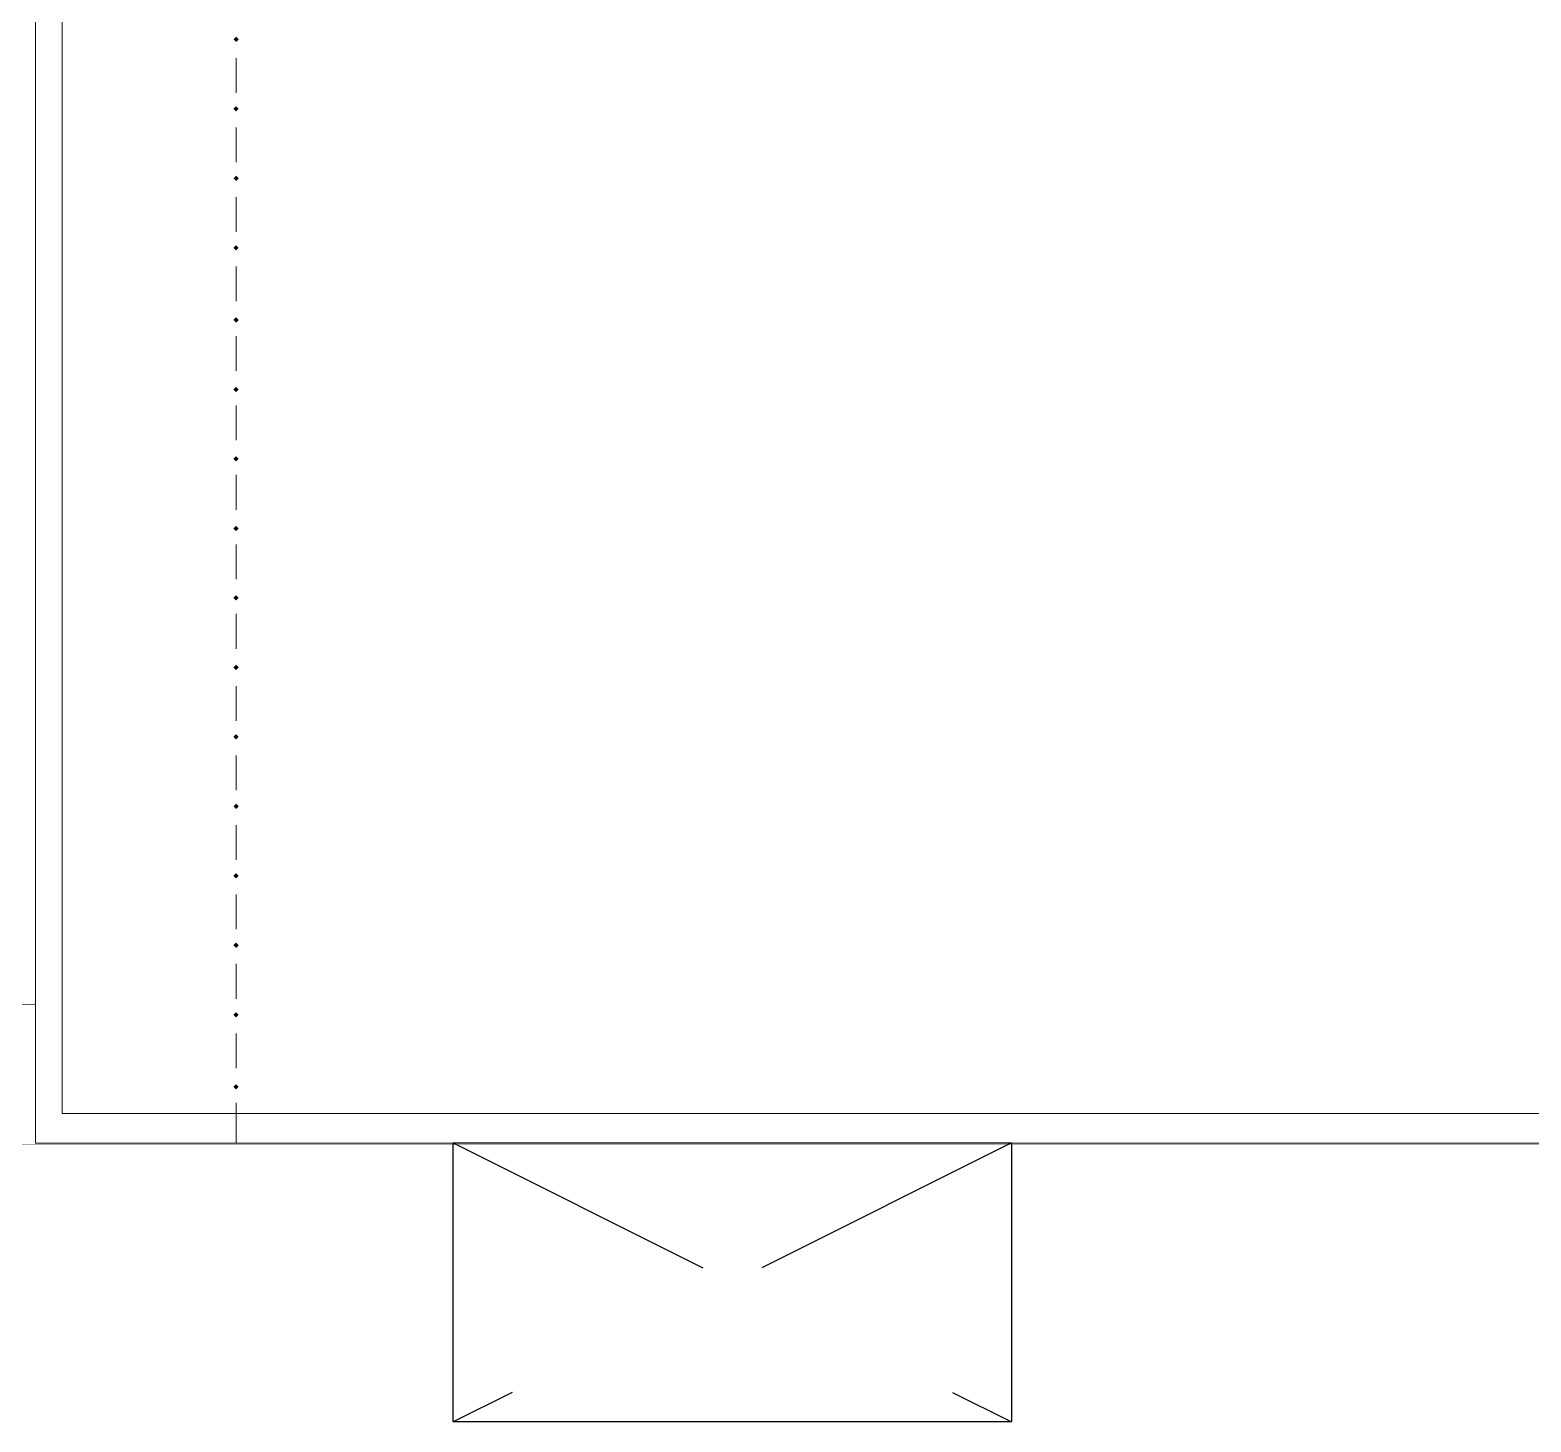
# Model space of a CAD drawing. Header units: millimetres. Extents: x 2437.6 to 2451.3, y 830.5 to 840.2.
# Drawn here: x 2439.488 to 2440.026, y 831.95 to 832.449 of the extents above; entities that cross this region are included whole.
import ezdxf

# ---------------------------------------------------------------- set-up
doc = ezdxf.new("R2010")
doc.units = ezdxf.units.MM
doc.linetypes.add('DASHED', pattern=[0.75, 0.5, -0.25])

# ---------------------------------------------------------------- blocks, each defined once
blk = doc.blocks.new('G$CF654F5B4')
blk.add_wipeout([(0, 1.4), (0.89918, 1.4), (0.89918, 0), (0, 0)])
at = {"transparency": 33554559}
for points in [[(0.07278, 0.39549), (0.07182, 0.39453), (0.07086, 0.39549), (0.07182, 0.39644)], [(0.07278, 0.37059), (0.07182, 0.36963), (0.07086, 0.37059), (0.07182, 0.37155)], [(0.07278, 0.34569), (0.07182, 0.34473), (0.07086, 0.34569), (0.07182, 0.34665)], [(0.07278, 0.32079), (0.07182, 0.31984), (0.07086, 0.32079), (0.07182, 0.32175)], [(0.07278, 0.29494), (0.07182, 0.29398), (0.07086, 0.29494), (0.07182, 0.2959)], [(0.07278, 0.27004), (0.07182, 0.26908), (0.07086, 0.27004), (0.07182, 0.271)], [(0.07278, 0.24514), (0.07182, 0.24419), (0.07086, 0.24514), (0.07182, 0.2461)], [(0.07278, 0.22025), (0.07182, 0.21929), (0.07086, 0.22025), (0.07182, 0.2212)], [(0.07278, 0.19535), (0.07182, 0.19439), (0.07086, 0.19535), (0.07182, 0.19631)], [(0.07278, 0.17045), (0.07182, 0.16949), (0.07086, 0.17045), (0.07182, 0.17141)], [(0.07278, 0.14555), (0.07182, 0.1446), (0.07086, 0.14555), (0.07182, 0.14651)], [(0.07278, 0.12066), (0.07182, 0.1197), (0.07086, 0.12066), (0.07182, 0.12161)], [(0.07278, 0.09576), (0.07182, 0.0948), (0.07086, 0.09576), (0.07182, 0.09672)], [(0.07278, 0.07086), (0.07182, 0.0699), (0.07086, 0.07086), (0.07182, 0.07182)], [(0.07278, 0.04596), (0.07182, 0.04501), (0.07086, 0.04596), (0.07182, 0.04692)], [(0.07278, 0.02011), (0.07182, 0.01915), (0.07086, 0.02011), (0.07182, 0.02107)]]:
    blk.add_hatch(color=7, dxfattribs=at).paths.add_polyline_path(points, flags=16)
at = {"color": 1, "lineweight": 9}
blk.add_lwpolyline([(0.89918, 0), (0.89918, 1.4), (0, 1.4), (0, 0)], dxfattribs=at)
at = {"lineweight": 9}
for points in [[(0.00958, 1.39042), (0.8896, 1.39042), (0.8896, 0.01053), (0.00958, 0.01053)], [(0.89918, 0), (0, 0)], [(0.2528, 0), (0.89918, 0)]]:
    blk.add_lwpolyline(points, close=True, dxfattribs=at)
for points in [[(0.07182, 0.38878), (0.07182, 0.37633)], [(0.07182, 0.36388), (0.07182, 0.35144)], [(0.07182, 0.33899), (0.07182, 0.32654)], [(0.07182, 0.31409), (0.07182, 0.30164)], [(0.07182, 0.28919), (0.07182, 0.27674)], [(0.07182, 0.2643), (0.07182, 0.25185)], [(0.07182, 0.2394), (0.07182, 0.22695)], [(0.07182, 0.2145), (0.07182, 0.20205)], [(0.07182, 0.1896), (0.07182, 0.17715)], [(0.07182, 0.16375), (0.07182, 0.1513)], [(0.07182, 0.13885), (0.07182, 0.1264)], [(0.07182, 0.11395), (0.07182, 0.1015)], [(0.07182, 0.08906), (0.07182, 0.07661)], [(0.07182, 0.06416), (0.07182, 0.05171)], [(0.07182, 0.03926), (0.07182, 0.02681)], [(0.07182, 0.01436), (0.07182, 0)]]:
    blk.add_lwpolyline(points, dxfattribs=at)

msp = doc.modelspace()

# ---------------------------------------------------------------- wipeouts: each hides what was drawn before it
at = {"color": 6, "transparency": 33554687}
msp.add_wipeout([(2439.83973, 831.94977), (2442.80106, 831.94977), (2442.80106, 831.94977), (2442.80106, 832.04977), (2442.80106, 832.04977), (2439.83973, 832.04977), (2439.83973, 832.04977)], dxfattribs=at)

# ---------------------------------------------------------------- next in the draw order: linework, layer by layer
at = {"color": 3}
msp.add_lwpolyline([(2439.40106, 832.09932), (2440.47606, 832.09932), (2440.47606, 832.04932), (2439.40106, 832.04932)], close=True, dxfattribs=at)

# ---------------------------------------------------------------- next in the draw order: wipeouts: each hides what was drawn before it
msp.add_wipeout([(2439.40106, 832.09932), (2440.47606, 832.09932), (2440.47606, 832.04932), (2439.40106, 832.04932)], dxfattribs=at)

# ---------------------------------------------------------------- next in the draw order: block references
msp.add_blockref('G$CF654F5B4', (2439.49014, 832.04972))

# ---------------------------------------------------------------- next in the draw order: linework, layer by layer
at = {"color": 6, "transparency": 33554687}
msp.add_lwpolyline([(2439.63973, 832.04977), (2439.83973, 832.04977), (2439.83973, 831.94977), (2439.63973, 831.94977)], close=True, dxfattribs=at)
at = {"color": 8, "linetype": 'DASHED', "ltscale": 0.05}
for points in [[(2439.83973, 832.04977), (2439.63973, 831.94977)], [(2439.63973, 832.04977), (2439.83973, 831.94977)]]:
    msp.add_lwpolyline(points, dxfattribs=at)

doc.saveas('drawing.dxf')
